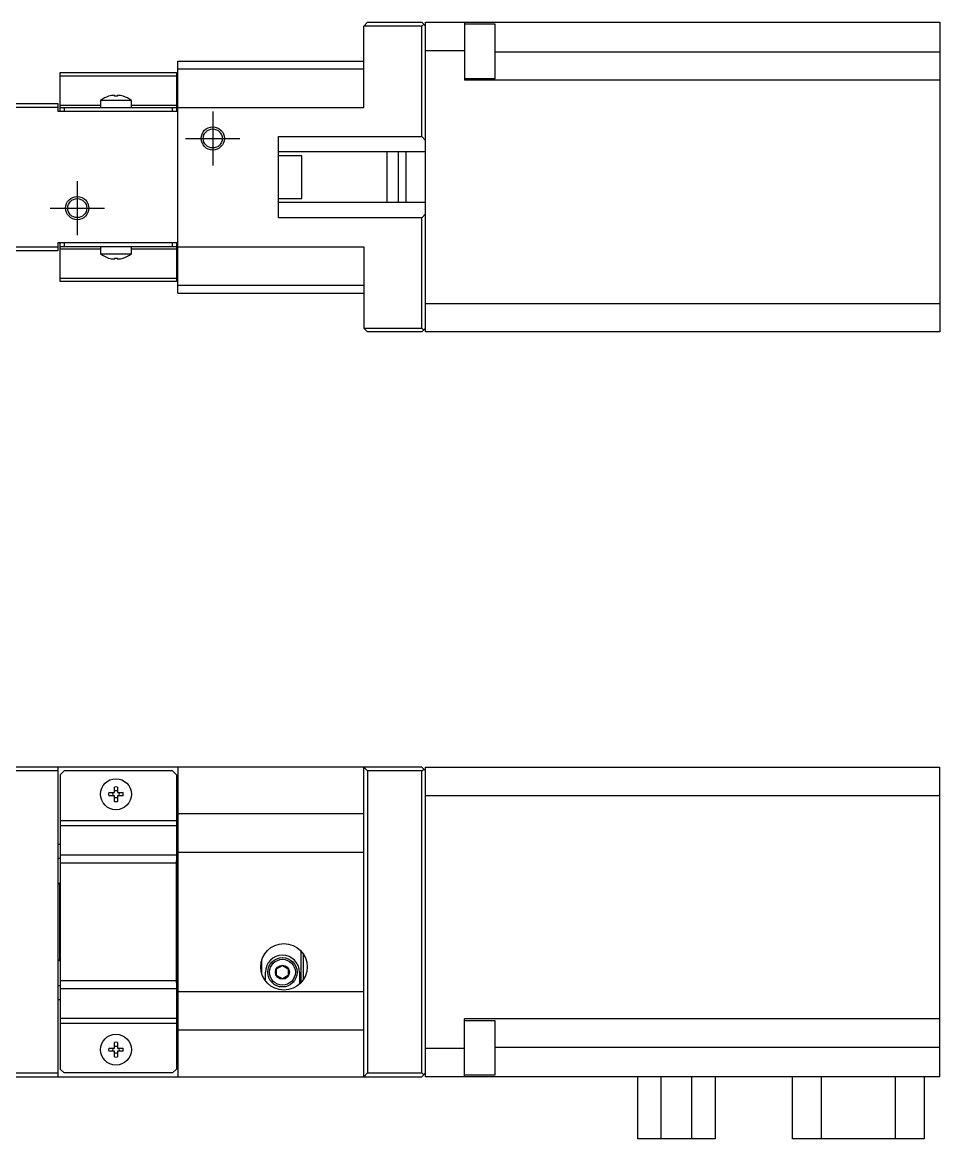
# Model space of a CAD drawing. Extents: x 0 to 616, y -8 to 372.
# Drawn here: x 171.9 to 290.4, y 227.5 to 371.7 of the extents above; entities that cross this region are included whole.
import ezdxf

# ---------------------------------------------------------------- set-up
doc = ezdxf.new("R2010")
doc.units = 0
doc.header["$LTSCALE"] = 0.5
doc.linetypes.add('CENTER', pattern=[50.8, 31.75, -6.35, 6.35, -6.35])
for name, color, linetype in [('MSM_CENTER', 1, 'CENTER'), ('MSM_CONTINUOUS', 7, 'CONTINUOUS'), ('MSM_NARROW', 5, 'CONTINUOUS')]:
    doc.layers.add(name, color=color, linetype=linetype)

msp = doc.modelspace()

# ---------------------------------------------------------------- linework, layer by layer
at = {"layer": 'MSM_CENTER'}
for p, q in [((196.47, 360.19), (196.47, 353.19)), ((192.97, 356.69), (199.97, 356.69)), ((178.97, 351.19), (178.97, 344.19)), ((175.47, 347.69), (182.47, 347.69))]:
    msp.add_line(p, q, dxfattribs=at)
at = {"layer": 'MSM_CONTINUOUS'}
for p, q in [((216.47, 371.69), (215.97, 371.19)), ((215.97, 360.69), (215.97, 371.19)), ((223.47, 371.19), (215.97, 371.19)), ((216.47, 371.69), (223.47, 371.69)), ((223.97, 371.19), (223.47, 371.69)), ((223.47, 371.19), (223.72, 371.44)), ((223.47, 356.94), (223.47, 371.19)), ((223.97, 331.69), (223.97, 371.69)), ((223.97, 371.69), (290.37, 371.69)), ((228.97, 371.69), (228.97, 364.2)), ((232.97, 371.45), (228.97, 371.45)), ((232.97, 364.45), (232.97, 371.45)), ((290.37, 371.69), (290.37, 331.69)), ((228.97, 367.99), (223.97, 367.99)), ((232.97, 367.9), (290.37, 367.9)), ((191.97, 336.69), (191.97, 366.69)), ((191.97, 366.69), (215.97, 366.69)), ((176.77, 360.19), (176.77, 365.19)), ((176.77, 365.19), (191.77, 365.19)), ((191.77, 365.19), (191.77, 360.19)), ((191.97, 365.69), (215.97, 365.69)), ((191.77, 364.75), (176.77, 364.75)), ((228.97, 364.45), (232.97, 364.45)), ((290.37, 364.2), (228.97, 364.2)), ((183.04, 362.15), (183.02, 362.15)), ((183.77, 362.15), (183.77, 362.28)), ((184.17, 362.15), (183.77, 362.15)), ((184.17, 362.28), (184.17, 362.15)), ((184.92, 362.15), (184.9, 362.15)), ((154.47, 361.19), (176.47, 361.19)), ((176.47, 360.69), (154.47, 360.69)), ((176.47, 361.19), (176.47, 360.19)), ((176.77, 360.98), (181.97, 360.98)), ((176.77, 360.69), (191.77, 360.69)), ((177.27, 360.69), (177.27, 360.19)), ((185.97, 361.59), (181.97, 361.59)), ((181.97, 361.59), (181.97, 360.69)), ((185.97, 360.69), (185.97, 361.59)), ((185.97, 360.98), (191.77, 360.98)), ((191.27, 360.19), (191.27, 360.69)), ((191.97, 360.69), (215.97, 360.69)), ((191.97, 360.19), (176.47, 360.19)), ((204.97, 356.94), (223.47, 356.94)), ((204.97, 346.44), (204.97, 356.94)), ((223.97, 356.44), (223.47, 356.94)), ((223.97, 354.94), (204.97, 354.94)), ((218.97, 354.94), (218.97, 348.44)), ((220.47, 348.44), (220.47, 354.94)), ((221.47, 348.44), (221.47, 354.94)), ((207.97, 354.44), (204.97, 354.44)), ((207.97, 348.94), (207.97, 354.44)), ((204.97, 348.94), (207.97, 348.94)), ((204.97, 348.44), (223.97, 348.44)), ((223.47, 346.44), (204.97, 346.44)), ((223.47, 346.44), (223.97, 346.94)), ((223.47, 332.19), (223.47, 346.44)), ((176.47, 342.19), (163.47, 342.19)), ((163.58, 342.69), (176.47, 342.69)), ((191.97, 343.19), (176.47, 343.19)), ((176.47, 343.19), (176.47, 342.19)), ((176.77, 338.19), (176.77, 343.19)), ((191.77, 342.69), (176.77, 342.69)), ((181.97, 342.4), (176.77, 342.4)), ((177.27, 343.19), (177.27, 342.69)), ((181.97, 342.69), (181.97, 341.79)), ((181.97, 341.79), (185.97, 341.79)), ((185.97, 341.79), (185.97, 342.69)), ((191.77, 342.4), (185.97, 342.4)), ((191.27, 342.69), (191.27, 343.19)), ((191.77, 343.19), (191.77, 338.19)), ((191.97, 342.69), (215.97, 342.69)), ((215.97, 342.69), (215.97, 332.19)), ((183.02, 341.23), (183.04, 341.23)), ((183.77, 341.23), (184.17, 341.23)), ((183.77, 341.1), (183.77, 341.23)), ((184.17, 341.23), (184.17, 341.1)), ((184.9, 341.23), (184.92, 341.23)), ((176.77, 338.63), (191.77, 338.63)), ((191.77, 338.19), (176.77, 338.19)), ((215.97, 337.69), (191.97, 337.69)), ((191.97, 336.69), (215.97, 336.69)), ((223.97, 335.39), (290.37, 335.39)), ((215.97, 332.19), (223.47, 332.19)), ((215.97, 332.19), (216.47, 331.69)), ((223.47, 331.69), (216.47, 331.69)), ((223.72, 331.94), (223.47, 332.19)), ((223.47, 331.69), (223.97, 332.19)), ((290.37, 331.69), (223.97, 331.69)), ((223.47, 275.48), (154.47, 275.48)), ((176.47, 275.48), (176.47, 235.48)), ((191.97, 275.48), (191.97, 235.48)), ((215.97, 235.48), (215.97, 275.48)), ((215.97, 275.48), (216.47, 274.98)), ((223.97, 274.98), (223.47, 275.48)), ((223.97, 235.48), (223.97, 275.48)), ((223.97, 275.48), (290.37, 275.48)), ((290.37, 235.48), (290.37, 275.48)), ((176.47, 274.98), (164.08, 274.98)), ((177.27, 274.98), (176.77, 274.48)), ((176.77, 274.48), (176.77, 236.48)), ((191.27, 274.98), (177.27, 274.98)), ((191.77, 274.48), (191.27, 274.98)), ((191.77, 274.48), (191.77, 236.48)), ((216.47, 274.98), (216.47, 235.98)), ((223.47, 274.98), (216.47, 274.98)), ((223.47, 274.98), (223.72, 275.23)), ((223.47, 235.98), (223.47, 274.98)), ((183.77, 272.18), (183.77, 272.91)), ((184.17, 272.91), (184.17, 272.18)), ((183.04, 272.18), (183.77, 272.18)), ((183.77, 271.78), (183.04, 271.78)), ((183.77, 271.05), (183.77, 271.78)), ((184.17, 272.18), (184.9, 272.18)), ((184.9, 271.78), (184.17, 271.78)), ((184.17, 271.78), (184.17, 271.05)), ((290.37, 271.78), (223.97, 271.78)), ((176.77, 268.6), (191.77, 268.6)), ((191.97, 269.48), (215.97, 269.48)), ((191.77, 267.9), (176.77, 267.9)), ((176.77, 265.48), (176.47, 265.48)), ((191.97, 265.48), (191.77, 265.48)), ((176.77, 264.13), (191.77, 264.13)), ((191.97, 264.48), (215.97, 264.48)), ((176.47, 263.73), (176.77, 263.73)), ((191.77, 263.07), (176.77, 263.07)), ((191.8, 263.36), (191.77, 263.36)), ((191.8, 247.6), (191.8, 263.36)), ((191.97, 262.76), (191.8, 262.76)), ((191.77, 262.31), (191.8, 262.31)), ((191.77, 261.72), (191.8, 261.72)), ((176.67, 260.48), (176.47, 260.28)), ((176.67, 260.48), (176.67, 250.48)), ((176.77, 260.48), (176.67, 260.48)), ((191.97, 260.26), (191.8, 260.26)), ((191.8, 257.76), (191.97, 257.76)), ((191.97, 253.21), (191.8, 253.21)), ((207.87, 251.72), (207.87, 247.64)), ((208.17, 251.34), (208.17, 248.02)), ((176.47, 250.68), (176.67, 250.48)), ((176.67, 250.48), (176.77, 250.48)), ((191.8, 250.71), (191.97, 250.71)), ((202.77, 250.45), (202.77, 248.91)), ((204.72, 249.42), (205.47, 249.85)), ((205.47, 249.85), (206.22, 249.42)), ((191.77, 249.24), (191.8, 249.24)), ((191.77, 248.66), (191.8, 248.66)), ((191.8, 248.21), (191.97, 248.21)), ((203.27, 247.88), (203.27, 248.98)), ((204.72, 248.55), (204.72, 249.42)), ((205.47, 248.12), (204.72, 248.55)), ((206.22, 248.55), (205.47, 248.12)), ((206.22, 249.42), (206.22, 248.55)), ((207.67, 248.98), (207.67, 247.45)), ((176.77, 247.23), (176.47, 247.23)), ((176.77, 247.9), (191.77, 247.9)), ((191.77, 246.84), (176.77, 246.84)), ((191.77, 247.6), (191.8, 247.6)), ((176.47, 245.48), (176.77, 245.48)), ((191.77, 245.48), (191.97, 245.48)), ((191.97, 246.48), (215.97, 246.48)), ((176.77, 243.07), (191.77, 243.07)), ((191.77, 242.36), (176.77, 242.36)), ((228.97, 235.48), (228.97, 242.97)), ((290.37, 242.97), (228.97, 242.97)), ((232.97, 242.72), (228.97, 242.72)), ((232.97, 235.72), (232.97, 242.72)), ((215.97, 241.48), (191.97, 241.48)), ((183.77, 239.18), (183.77, 239.91)), ((184.17, 239.91), (184.17, 239.18)), ((183.04, 239.18), (183.77, 239.18)), ((183.77, 238.78), (183.04, 238.78)), ((183.77, 238.05), (183.77, 238.78)), ((184.17, 239.18), (184.9, 239.18)), ((184.17, 238.78), (184.17, 238.05)), ((184.9, 238.78), (184.17, 238.78)), ((223.97, 239.18), (228.97, 239.18)), ((290.37, 239.27), (232.97, 239.27)), ((154.47, 235.48), (223.47, 235.48)), ((164.08, 235.98), (176.47, 235.98)), ((176.77, 236.48), (177.27, 235.98)), ((191.27, 235.98), (177.27, 235.98)), ((191.27, 235.98), (191.77, 236.48)), ((216.47, 235.98), (215.97, 235.48)), ((216.47, 235.98), (223.47, 235.98)), ((223.72, 235.73), (223.47, 235.98)), ((223.47, 235.48), (223.97, 235.98)), ((290.37, 235.48), (223.97, 235.48)), ((228.97, 235.72), (232.97, 235.72)), ((251.37, 227.48), (251.37, 235.48)), ((254.37, 235.48), (254.37, 227.48)), ((258.37, 227.48), (258.37, 235.48)), ((261.37, 235.48), (261.37, 227.48)), ((271.37, 227.48), (271.37, 235.48)), ((275.07, 235.48), (275.07, 227.48)), ((284.67, 227.48), (284.67, 235.48)), ((288.37, 235.48), (288.37, 227.48)), ((261.37, 227.48), (251.37, 227.48)), ((288.37, 227.48), (271.37, 227.48))]:
    msp.add_line(p, q, dxfattribs=at)
for centre, radius in [((196.47, 356.69), 1.23), ((178.97, 347.69), 1.23), ((183.97, 271.98), 2), ((205.67, 249.68), 3), ((205.47, 248.98), 1.9), ((205.47, 248.98), 1.67), ((205.47, 248.98), 0.9), ((183.97, 238.98), 2)]:
    msp.add_circle(centre, radius, dxfattribs=at)
for centre, radius, start, end in [((183.97, 359.09), 3.2, 107.27, 128.6822), ((183.97, 359.09), 3.19, 93.5903, 106.9053), ((183.97, 359.09), 3.19, 73.0947, 86.4097), ((183.97, 359.09), 3.2, 51.3178, 72.73), ((183.97, 344.29), 3.2, 231.3178, 252.73), ((183.97, 344.29), 3.2, 287.27, 308.6822), ((183.97, 344.29), 3.19, 253.0947, 266.4097), ((183.97, 344.29), 3.19, 273.5903, 286.9053), ((183.97, 271.98), 0.95, 77.8468, 102.1532), ((183.97, 271.98), 0.95, 167.8468, 192.1532), ((183.97, 271.98), 0.435, 152.6335, 207.3665), ((183.97, 271.98), 0.435, 62.6335, 117.3665), ((183.97, 271.98), 0.435, 242.6335, 297.3665), ((183.97, 271.98), 0.435, 332.6335, 27.3665), ((183.97, 271.98), 0.95, 347.8468, 12.1532), ((183.97, 271.98), 0.95, 257.8468, 282.1532), ((205.47, 248.98), 2.2, 0.0004, 179.9996), ((183.97, 238.98), 0.95, 77.8468, 102.1532), ((183.97, 238.98), 0.435, 62.6335, 117.3665), ((183.97, 238.98), 0.95, 167.8468, 192.1532), ((183.97, 238.98), 0.435, 152.6335, 207.3665), ((183.97, 238.98), 0.435, 242.6335, 297.3665), ((183.97, 238.98), 0.95, 257.8468, 282.1532), ((183.97, 238.98), 0.435, 332.6335, 27.3665), ((183.97, 238.98), 0.95, 347.8468, 12.1532)]:
    msp.add_arc(centre, radius, start, end, dxfattribs=at)
at = {"layer": 'MSM_NARROW'}
for centre in [(196.47, 356.69), (178.97, 347.69)]:
    msp.add_circle(centre, 1.5, dxfattribs=at)

doc.saveas('drawing.dxf')
